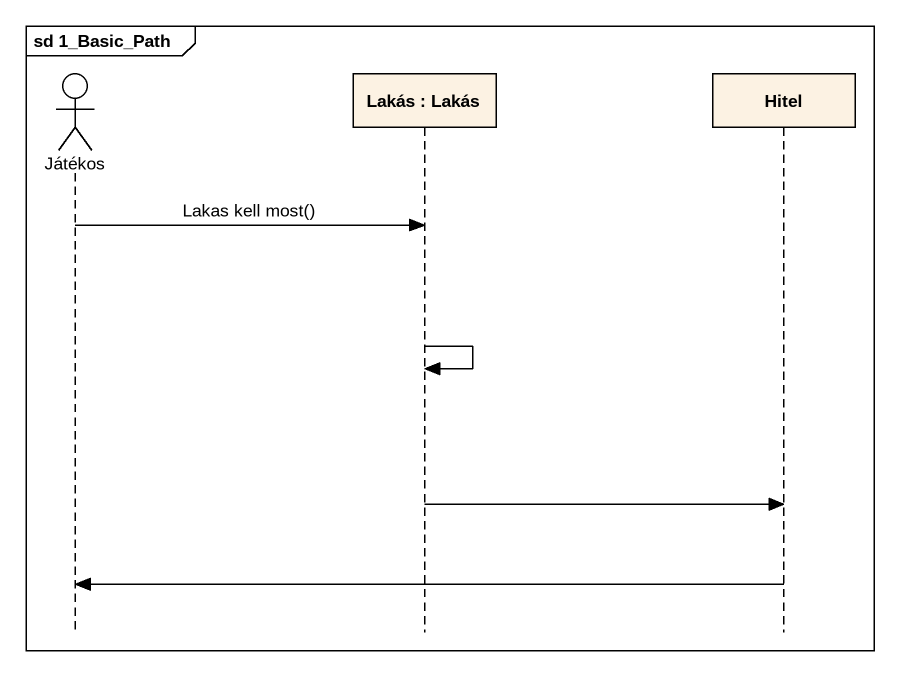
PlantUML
@startuml
mainframe sd 1_Basic_Path
hide footbox
actor Játékos
participant "Lakás : Lakás" as Lakás
participant Hitel

Játékos -> Lakás : Lakas kell most()
Lakás -> Lakás
Lakás -> Hitel
Hitel -> Játékos
@enduml
